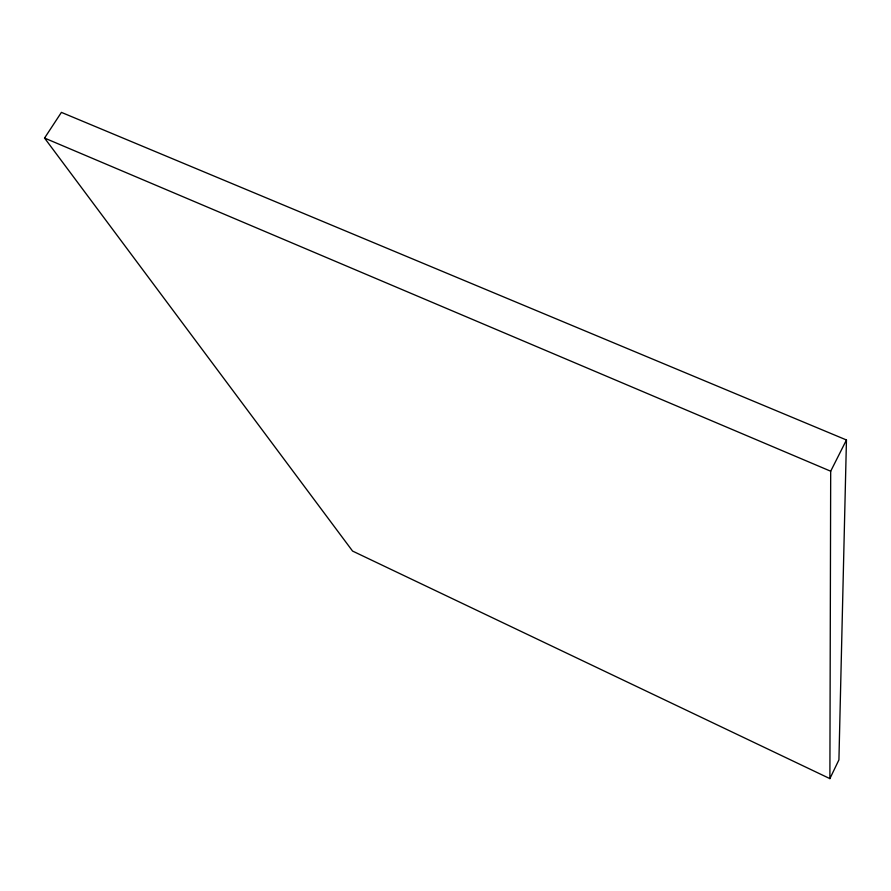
<?xml version="1.0" encoding="UTF-8"?>
<svg xmlns="http://www.w3.org/2000/svg" width="891" height="891" viewBox="0 0 891 891"><rect width="100%" height="100%" fill="white"/><g stroke="black" fill="none" stroke-linecap="round" stroke-linejoin="round"><path stroke-width="1.34" d="M829.889 778.623L830.69 471.216L846.45 439.976L61.412 112.377L44.55 138.06L352.569 551.072L829.889 778.623L838.921 759.867L846.45 439.976M44.55 138.06L830.69 471.216"/></g></svg>
